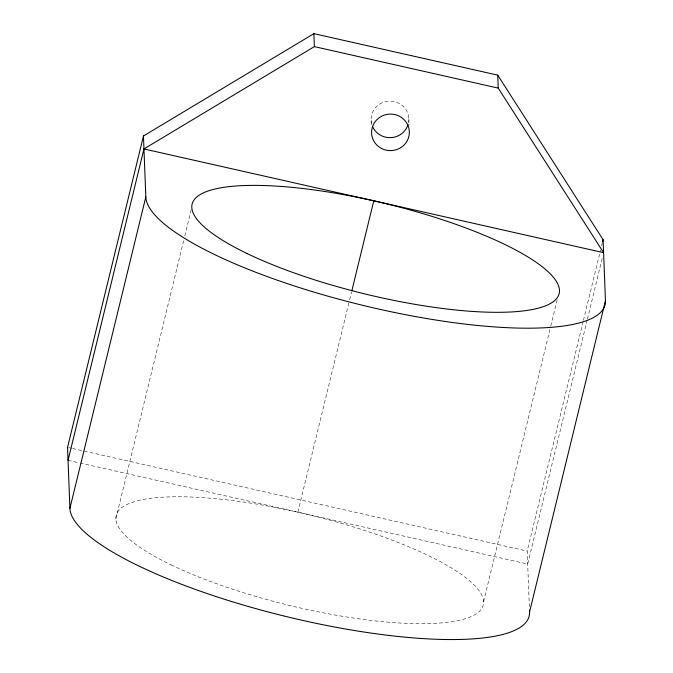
<?xml version="1.0" encoding="UTF-8"?>
<svg xmlns="http://www.w3.org/2000/svg" width="673" height="673" viewBox="0 0 673 673"><rect width="100%" height="100%" fill="white"/><g stroke="black" fill="none" stroke-linecap="round" stroke-linejoin="round"><path stroke-width="0.5" stroke-dasharray="3.37 2.52" d="M115.874 518.732L183.813 240.025M184.806 235.937L191.527 208.378M297.87 512.187L349.388 300.856M349.632 299.838L351.626 291.67M483.576 601.712L550.522 327.086M550.775 326.069L557.244 299.527M529.34 606.861L527.186 551.078L583.18 321.383M583.432 320.356L600.602 249.919M601.603 245.83L602.596 241.75M587.167 320.054L527.691 564.05L80.306 463.091M587.42 319.036L602.352 257.784M68.579 447.579L71.649 448.277M72.667 448.504L527.186 551.078M68.049 460.324L79.288 462.856M408.848 118.793L409.075 124.774M371.084 119.987L371.277 124.976M371.875 124.69A18.894 18.272 -2.2 0 1 388.901 101.152A18.894 18.272 -2.2 0 1 408.545 122.604M171.035 564.849A188.911 46.344 13.7 0 0 477.796 612.733A188.911 46.344 13.7 0 0 250.348 503.084A188.911 46.344 13.7 0 0 171.035 564.849"/><path stroke-width="1.01" d="M143.458 135.98L67.552 447.352L69.908 508.359A236.139 57.928 13.7 0 0 302.042 620.262A236.139 57.928 13.7 0 0 529.542 612.085L605.448 300.713L603.092 239.706L497.734 75.14L313.879 33.65L143.458 135.98L145.814 196.979L69.908 508.359M68.049 460.324L143.955 148.943L314.375 46.622L498.23 88.113L603.597 252.678L143.955 148.943M351.878 290.652L373.776 200.815M602.596 241.75L603.092 239.706M529.466 609.999L529.542 612.085M497.734 75.14L498.23 88.113M313.879 33.65L314.375 46.622M605.448 300.713A236.139 57.928 13.7 0 1 377.948 308.89A236.139 57.928 13.7 0 1 145.814 196.979M408.099 124.455A18.894 18.272 -2.2 0 1 391.03 137.629A18.894 18.272 -2.2 0 1 372.539 126.49M246.932 253.469A188.911 46.344 13.7 0 0 553.702 301.353A188.911 46.344 13.7 0 0 326.254 191.712A188.911 46.344 13.7 0 0 246.932 253.469M381.515 148.472A18.894 18.272 -2.2 0 0 409.344 131.757A18.894 18.272 -2.2 0 0 380.531 116.841A18.894 18.272 -2.2 0 0 381.515 148.472"/></g></svg>
